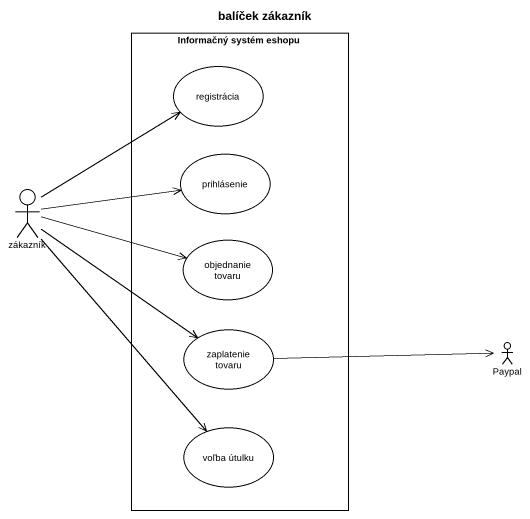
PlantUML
@startuml
title balíček zákazník
rectangle "Informačný systém eshopu" as Informačný_systém_eshopu {
  usecase registrácia
  usecase prihlásenie
  usecase "objednanie tovaru" as objednanie_tovaru
  usecase "zaplatenie tovaru" as zaplatenie_tovaru
  usecase "voľba útulku" as voľba_útulku
}
actor zákazník
actor Paypal
zákazník -up-> registrácia
zákazník -right-> prihlásenie
zákazník -right-> objednanie_tovaru
zákazník --> zaplatenie_tovaru
zákazník --> voľba_útulku
Paypal <-left- zaplatenie_tovaru
@enduml
